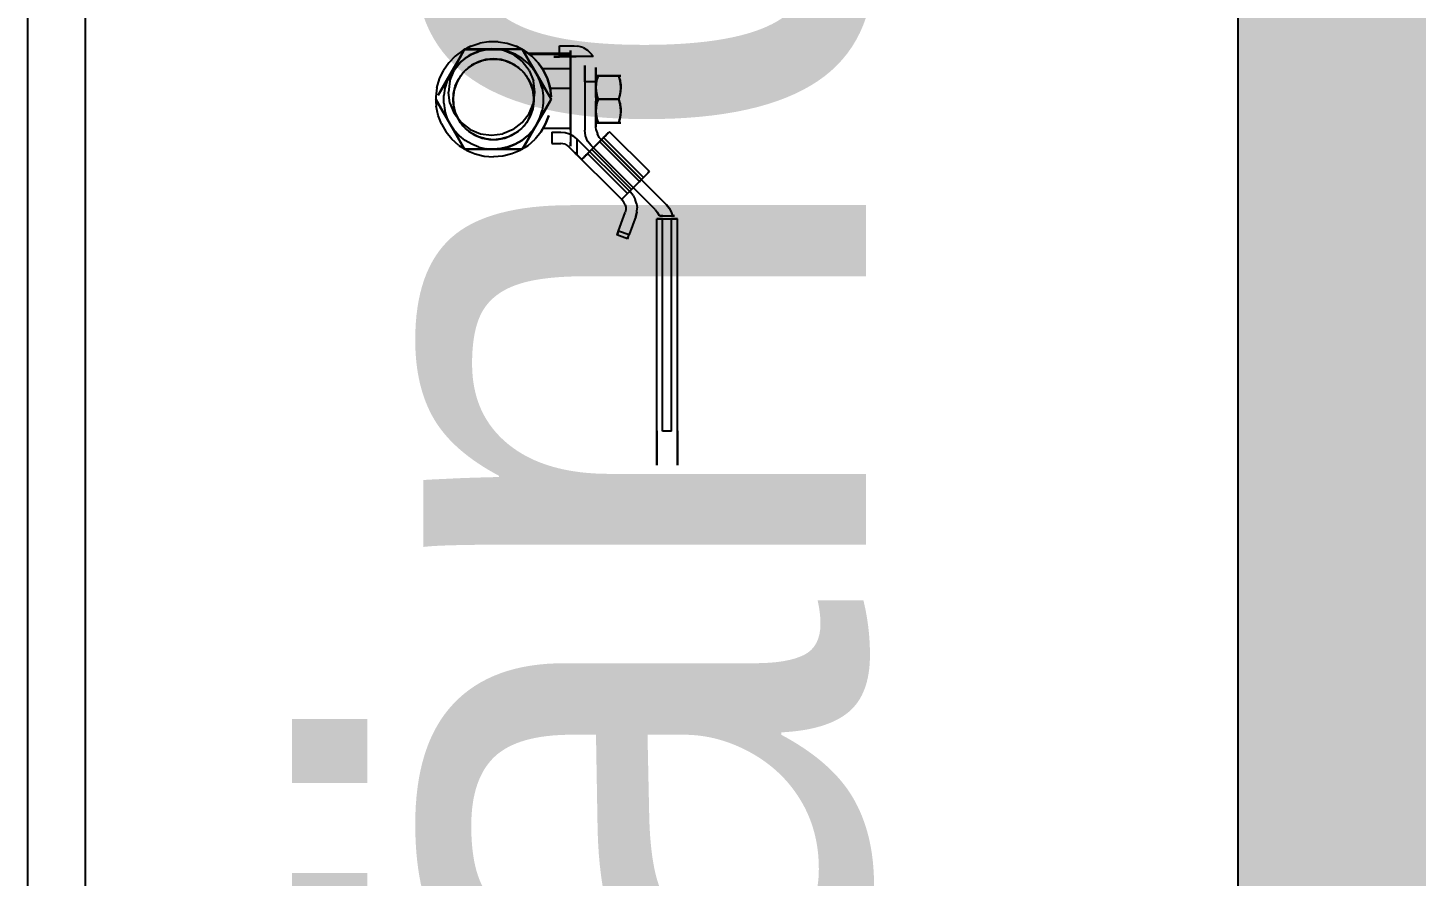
# Model space of a CAD drawing. Header units: inches. Extents: x 0 to 54693, y 0 to 31146.
# Drawn here: x 51043.2 to 51284.2, y 7710.9 to 7858.2 of the extents above; entities that cross this region are included whole.
import ezdxf

# ---------------------------------------------------------------- set-up
doc = ezdxf.new("R2010")
doc.units = ezdxf.units.IN
doc.header["$MEASUREMENT"] = 0
doc.layers.add('Added', color=3, linetype='Continuous')
doc.styles.get("Standard").update_dxf_attribs({"font": 'arial.ttf'})

msp = doc.modelspace()

# ---------------------------------------------------------------- linework, layer by layer
at = {"layer": 'Added', "linetype": 'Continuous', "lineweight": -2, "ltscale": 0.18}
for p, q in [((51253.23, 18348.31), (51253.23, 5148.32)), ((51043.23, 7528.35), (51043.23, 7958.35)), ((51053.23, 7528.35), (51053.23, 7958.35)), ((51118.71, 7854.25), (51117.42, 7853.28)), ((51117.81, 7852.29), (51119.05, 7854.46)), ((51117.81, 7852.29), (51118.64, 7853.73)), ((51118.64, 7853.73), (51117.81, 7852.29)), ((51117.88, 7852.41), (51118.64, 7853.73)), ((51118.64, 7853.73), (51117.88, 7852.41)), ((51118.64, 7853.73), (51118.43, 7853.37)), ((51119.99, 7853.54), (51118.44, 7852.35)), ((51119.05, 7854.46), (51118.64, 7853.73)), ((51119.05, 7854.46), (51118.71, 7854.25)), ((51119.05, 7854.46), (51119.41, 7854.65)), ((51119.06, 7854.46), (51119.05, 7854.46)), ((51119.05, 7854.46), (51129.06, 7854.46)), ((51126.56, 7854.46), (51119.05, 7854.46)), ((51119.05, 7854.46), (51119.06, 7854.45)), ((51119.9, 7854.45), (51119.06, 7854.46)), ((51119.06, 7854.45), (51119.9, 7854.45)), ((51119.17, 7852.94), (51120.31, 7853.6)), ((51119.41, 7854.65), (51120.14, 7855)), ((51120.14, 7855), (51119.41, 7854.65)), ((51121.41, 7854.45), (51119.9, 7854.45)), ((51119.9, 7854.45), (51121.41, 7854.45)), ((51119.99, 7853.54), (51121.8, 7854.29)), ((51120.14, 7855), (51121.66, 7855.51)), ((51120.31, 7853.6), (51121.53, 7854.08)), ((51122.79, 7854.45), (51121.41, 7854.45)), ((51121.41, 7854.45), (51122.79, 7854.45)), ((51122.81, 7854.36), (51121.53, 7854.08)), ((51123.25, 7855.77), (51121.66, 7855.51)), ((51121.8, 7854.29), (51123.74, 7854.55)), ((51124.06, 7854.45), (51122.79, 7854.45)), ((51122.79, 7854.45), (51124.06, 7854.45)), ((51124.06, 7854.45), (51122.81, 7854.36)), ((51124.87, 7855.77), (51123.25, 7855.77)), ((51125.68, 7854.29), (51123.74, 7854.55)), ((51125.33, 7854.45), (51124.06, 7854.45)), ((51125.31, 7854.36), (51124.06, 7854.45)), ((51124.06, 7854.45), (51125.33, 7854.45)), ((51124.87, 7855.77), (51126.46, 7855.51)), ((51126.59, 7854.08), (51125.31, 7854.36)), ((51125.33, 7854.45), (51126.71, 7854.46)), ((51126.71, 7854.45), (51125.33, 7854.45)), ((51127.49, 7853.54), (51125.68, 7854.29)), ((51126.46, 7855.51), (51127.98, 7855)), ((51128.22, 7854.46), (51126.56, 7854.46)), ((51127.81, 7853.6), (51126.59, 7854.08)), ((51126.71, 7854.46), (51128.22, 7854.46)), ((51128.22, 7854.45), (51126.71, 7854.45)), ((51127.49, 7853.54), (51129.05, 7852.35)), ((51127.81, 7853.6), (51128.95, 7852.94)), ((51127.98, 7855), (51128.71, 7854.65)), ((51129.41, 7854.25), (51127.98, 7855)), ((51127.98, 7855), (51129.35, 7854.28)), ((51129.35, 7854.28), (51127.98, 7855)), ((51129.06, 7854.45), (51128.22, 7854.45)), ((51128.71, 7854.65), (51129.41, 7854.25)), ((51129.06, 7854.46), (51129.06, 7854.45)), ((51132.82, 7847.96), (51129.06, 7854.46)), ((51129.06, 7854.46), (51129.06, 7854.45)), ((51129.06, 7854.46), (51130.31, 7852.29)), ((51129.48, 7853.73), (51129.06, 7854.46)), ((51129.06, 7854.45), (51129.48, 7853.73)), ((51129.41, 7854.25), (51130.07, 7853.79)), ((51130.7, 7853.28), (51129.41, 7854.25)), ((51130.7, 7853.28), (51129.41, 7854.25)), ((51130.24, 7852.41), (51129.48, 7853.73)), ((51129.48, 7853.73), (51130.32, 7852.29)), ((51129.48, 7853.73), (51130.24, 7852.41)), ((51130.31, 7852.29), (51129.48, 7853.73)), ((51130.7, 7853.28), (51130.07, 7853.79)), ((51130.07, 7853.79), (51137.42, 7853.79)), ((51130.07, 7853.79), (51130.7, 7853.28)), ((51137.42, 7853.55), (51130.38, 7853.55)), ((51130.38, 7853.55), (51130.7, 7853.28)), ((51135.49, 7855.09), (51138.09, 7855.09)), ((51135.49, 7853.21), (51135.49, 7855.09)), ((51137.42, 7854.27), (51137.42, 7854.28)), ((51137.42, 7854.28), (51137.42, 7854.25)), ((51137.42, 7854.2), (51137.42, 7854.27)), ((51137.42, 7854.25), (51137.42, 7854.18)), ((51137.42, 7854.1), (51137.42, 7854.2)), ((51137.42, 7854.18), (51137.42, 7854.06)), ((51137.42, 7853.96), (51137.42, 7854.1)), ((51137.42, 7854.06), (51137.42, 7853.91)), ((51137.42, 7853.79), (51137.42, 7853.96)), ((51137.42, 7853.91), (51137.42, 7853.74)), ((51137.42, 7847.66), (51137.42, 7853.79)), ((51137.42, 7853.74), (51137.42, 7853.55)), ((51137.42, 7853.55), (51137.42, 7851.15)), ((51138.09, 7855.09), (51138.72, 7855.03)), ((51139.61, 7854.77), (51138.72, 7855.03)), ((51139.61, 7854.77), (51140.4, 7854.29)), ((51140.4, 7854.29), (51141.05, 7853.64)), ((51141.05, 7853.64), (51141.34, 7853.21)), ((51114.68, 7846.87), (51117.81, 7852.29)), ((51118.43, 7853.37), (51115.3, 7847.95)), ((51116.31, 7852.12), (51115.39, 7850.79)), ((51117.42, 7853.28), (51116.31, 7852.12)), ((51116.55, 7850.12), (51117.19, 7851.22)), ((51117.19, 7851.22), (51116.55, 7850.12)), ((51116.55, 7850.12), (51117.26, 7851.16)), ((51117.26, 7851.16), (51116.55, 7850.12)), ((51117.19, 7851.22), (51117.88, 7852.41)), ((51117.88, 7852.41), (51117.19, 7851.22)), ((51118.44, 7852.35), (51117.25, 7850.8)), ((51118.15, 7852.12), (51117.26, 7851.16)), ((51119.17, 7852.94), (51118.15, 7852.12)), ((51118.76, 7850.38), (51119.72, 7851.3)), ((51120.27, 7851.69), (51119.22, 7850.86)), ((51119.72, 7851.3), (51120.85, 7852.02)), ((51121.45, 7852.3), (51120.27, 7851.69)), ((51120.85, 7852.02), (51122.08, 7852.52)), ((51122.73, 7852.68), (51121.45, 7852.3)), ((51122.08, 7852.52), (51123.39, 7852.77)), ((51124.06, 7852.8), (51122.73, 7852.68)), ((51123.39, 7852.77), (51124.73, 7852.77)), ((51125.39, 7852.68), (51124.06, 7852.8)), ((51124.73, 7852.77), (51126.04, 7852.52)), ((51126.67, 7852.3), (51125.39, 7852.68)), ((51126.04, 7852.52), (51127.27, 7852.02)), ((51127.85, 7851.69), (51126.67, 7852.3)), ((51127.27, 7852.02), (51128.4, 7851.3)), ((51128.9, 7850.86), (51127.85, 7851.69)), ((51128.4, 7851.3), (51129.36, 7850.38)), ((51129.97, 7852.12), (51128.95, 7852.94)), ((51130.24, 7850.8), (51129.05, 7852.35)), ((51129.97, 7852.12), (51130.86, 7851.16)), ((51130.86, 7851.16), (51129.97, 7852.12)), ((51130.93, 7851.22), (51130.24, 7852.41)), ((51130.24, 7852.41), (51130.93, 7851.22)), ((51130.32, 7852.29), (51134.07, 7845.79)), ((51131.28, 7852.72), (51130.7, 7853.28)), ((51130.7, 7853.28), (51131.28, 7852.72)), ((51131.81, 7852.12), (51130.7, 7853.28)), ((51130.86, 7851.16), (51131.56, 7850.12)), ((51131.56, 7850.12), (51130.86, 7851.16)), ((51131.56, 7850.12), (51130.93, 7851.22)), ((51130.93, 7851.22), (51131.56, 7850.12)), ((51131.81, 7852.12), (51131.28, 7852.72)), ((51131.28, 7852.72), (51131.81, 7852.12)), ((51132.3, 7851.47), (51131.81, 7852.12)), ((51131.81, 7852.12), (51132.51, 7851.15)), ((51131.81, 7852.12), (51132.3, 7851.47)), ((51131.81, 7852.12), (51132.33, 7851.42)), ((51132.33, 7851.42), (51131.81, 7852.12)), ((51132.73, 7850.79), (51131.81, 7852.12)), ((51131.81, 7852.12), (51132.73, 7850.79)), ((51132.35, 7851.4), (51132.3, 7851.47)), ((51132.3, 7851.47), (51132.73, 7850.79)), ((51132.73, 7850.79), (51132.35, 7851.4)), ((51132.51, 7851.15), (51137.42, 7851.15)), ((51134.52, 7853.13), (51134.51, 7853.13)), ((51134.51, 7853.13), (51134.53, 7853.13)), ((51134.59, 7853.13), (51134.52, 7853.13)), ((51134.53, 7853.13), (51134.54, 7853.13)), ((51134.54, 7853.13), (51134.61, 7853.13)), ((51134.7, 7853.13), (51134.59, 7853.13)), ((51134.61, 7853.13), (51134.75, 7853.13)), ((51134.85, 7853.13), (51134.7, 7853.13)), ((51134.75, 7853.13), (51134.91, 7853.13)), ((51134.89, 7853.13), (51134.85, 7853.13)), ((51135.05, 7853.13), (51134.89, 7853.13)), ((51134.91, 7853.13), (51135.11, 7853.13)), ((51135.1, 7853.13), (51135.05, 7853.13)), ((51135.25, 7853.13), (51135.1, 7853.13)), ((51135.11, 7853.13), (51135.35, 7853.13)), ((51135.49, 7853.13), (51135.25, 7853.13)), ((51135.35, 7853.13), (51135.49, 7853.13)), ((51141.34, 7853.21), (51135.49, 7853.21)), ((51138.42, 7853.13), (51135.49, 7853.13)), ((51137.42, 7851.4), (51137.42, 7851.42)), ((51137.42, 7851.42), (51137.42, 7851.22)), ((51137.42, 7851.15), (51137.42, 7851.4)), ((51137.42, 7851.22), (51137.42, 7850.79)), ((51139.89, 7851.49), (51139.89, 7851.66)), ((51139.89, 7851.66), (51139.89, 7851.3)), ((51139.89, 7851.23), (51139.89, 7851.49)), ((51139.89, 7851.3), (51139.89, 7851.08)), ((51139.89, 7851.06), (51139.89, 7851.23)), ((51139.89, 7851.08), (51139.89, 7850.93)), ((51141.84, 7851.3), (51141.84, 7851.33)), ((51141.84, 7851.33), (51141.84, 7851.23)), ((51141.84, 7851.08), (51141.84, 7851.3)), ((51141.84, 7851.23), (51141.84, 7851.06)), ((51141.84, 7850.93), (51141.84, 7851.08)), ((51114.25, 7847.79), (51114.7, 7849.34)), ((51114.7, 7849.34), (51115.39, 7850.79)), ((51115.23, 7847.83), (51115.92, 7849.02)), ((51115.92, 7849.02), (51115.23, 7847.83)), ((51116.01, 7848.99), (51115.62, 7847.74)), ((51115.92, 7849.02), (51116.55, 7850.12)), ((51116.55, 7850.12), (51115.92, 7849.02)), ((51116.01, 7848.99), (51116.55, 7850.12)), ((51116.55, 7850.12), (51116.01, 7848.99)), ((51116.5, 7848.99), (51116.24, 7847.05)), ((51116.5, 7848.99), (51117.25, 7850.8)), ((51117.68, 7848.7), (51117.24, 7847.44)), ((51117.43, 7848.08), (51117.99, 7849.29)), ((51118.35, 7849.86), (51117.68, 7848.7)), ((51117.99, 7849.29), (51118.76, 7850.38)), ((51119.22, 7850.86), (51118.35, 7849.86)), ((51129.77, 7849.86), (51128.9, 7850.86)), ((51129.36, 7850.38), (51130.13, 7849.29)), ((51130.44, 7848.7), (51129.77, 7849.86)), ((51130.13, 7849.29), (51130.69, 7848.08)), ((51130.24, 7850.8), (51130.99, 7848.99)), ((51130.88, 7847.44), (51130.44, 7848.7)), ((51131.24, 7847.05), (51130.99, 7848.99)), ((51132.2, 7849.02), (51131.56, 7850.12)), ((51131.56, 7850.12), (51132.11, 7848.99)), ((51132.11, 7848.99), (51131.56, 7850.12)), ((51131.56, 7850.12), (51132.2, 7849.02)), ((51132.5, 7847.74), (51132.11, 7848.99)), ((51132.89, 7847.83), (51132.2, 7849.02)), ((51132.2, 7849.02), (51132.89, 7847.83)), ((51133.1, 7850.08), (51132.73, 7850.79)), ((51132.73, 7850.79), (51133.1, 7850.08)), ((51133.42, 7849.34), (51132.73, 7850.79)), ((51133.42, 7849.34), (51132.73, 7850.79)), ((51133.42, 7849.34), (51133.1, 7850.08)), ((51133.1, 7850.08), (51133.42, 7849.34)), ((51133.67, 7848.57), (51133.42, 7849.34)), ((51133.42, 7849.34), (51133.67, 7848.57)), ((51133.42, 7849.34), (51133.87, 7847.79)), ((51133.87, 7847.79), (51133.42, 7849.34)), ((51133.42, 7849.34), (51133.42, 7849.34)), ((51137.42, 7850.79), (51137.42, 7850.17)), ((51137.42, 7850.17), (51137.42, 7849.36)), ((51137.42, 7849.36), (51137.42, 7848.41)), ((51139.89, 7850.95), (51139.89, 7851.06)), ((51139.89, 7850.79), (51139.89, 7850.95)), ((51139.89, 7850.93), (51139.89, 7850.71)), ((51139.89, 7850.53), (51139.89, 7850.79)), ((51139.89, 7850.71), (51139.89, 7850.36)), ((51139.89, 7850.18), (51139.89, 7850.53)), ((51139.89, 7850.36), (51139.89, 7849.91)), ((51139.89, 7849.76), (51139.89, 7850.18)), ((51139.89, 7849.91), (51139.89, 7849.38)), ((51139.89, 7849.3), (51139.89, 7849.76)), ((51139.89, 7849.38), (51139.89, 7848.81)), ((51139.89, 7848.81), (51139.89, 7849.3)), ((51141.84, 7848.81), (51139.89, 7848.81)), ((51139.89, 7848.81), (51139.89, 7840.41)), ((51141.84, 7851.06), (51141.84, 7850.95)), ((51141.84, 7850.95), (51141.84, 7850.79)), ((51141.84, 7850.71), (51141.84, 7850.93)), ((51141.84, 7850.79), (51141.84, 7850.53)), ((51141.84, 7850.36), (51141.84, 7850.71)), ((51141.84, 7850.53), (51141.84, 7850.18)), ((51141.84, 7849.91), (51141.84, 7850.36)), ((51141.84, 7850.18), (51141.84, 7849.76)), ((51141.84, 7849.38), (51141.84, 7849.91)), ((51141.84, 7849.86), (51141.84, 7849.87)), ((51141.84, 7849.87), (51141.84, 7849.82)), ((51141.88, 7849.87), (51141.84, 7849.87)), ((51141.84, 7849.87), (51141.87, 7849.87)), ((51141.84, 7849.81), (51141.84, 7849.86)), ((51141.84, 7849.82), (51141.84, 7849.8)), ((51141.84, 7849.8), (51141.84, 7849.81)), ((51141.84, 7849.68), (51141.84, 7849.8)), ((51141.84, 7849.8), (51141.84, 7849.69)), ((51141.84, 7849.76), (51141.84, 7849.3)), ((51141.84, 7849.69), (51141.84, 7849.52)), ((51141.84, 7849.45), (51141.84, 7849.68)), ((51141.84, 7849.52), (51141.84, 7849.47)), ((51141.84, 7849.47), (51141.84, 7849.17)), ((51141.84, 7849.15), (51141.84, 7849.45)), ((51141.84, 7848.81), (51141.84, 7849.38)), ((51141.84, 7849.3), (51141.84, 7848.81)), ((51141.84, 7849.17), (51141.84, 7848.8)), ((51141.84, 7849.05), (51141.84, 7849.15)), ((51141.84, 7848.77), (51141.84, 7849.05)), ((51141.84, 7848.81), (51141.84, 7841)), ((51141.84, 7848.8), (51141.84, 7848.37)), ((51141.84, 7848.4), (51141.84, 7848.77)), ((51141.87, 7849.87), (51141.88, 7849.87)), ((51141.89, 7849.87), (51141.88, 7849.87)), ((51141.88, 7849.87), (51141.98, 7849.87)), ((51141.88, 7848.45), (51141.98, 7849.05)), ((51142.02, 7849.87), (51141.89, 7849.87)), ((51142.02, 7849.23), (51141.89, 7848.51)), ((51141.98, 7849.87), (51142.07, 7849.87)), ((51141.98, 7849.05), (51142.07, 7849.36)), ((51142.06, 7849.87), (51142.02, 7849.87)), ((51142.06, 7849.35), (51142.02, 7849.23)), ((51142.21, 7849.87), (51142.06, 7849.35)), ((51142.21, 7849.87), (51142.06, 7849.87)), ((51142.07, 7849.87), (51142.21, 7849.87)), ((51142.07, 7849.36), (51142.21, 7849.87)), ((51145.8, 7849.87), (51142.21, 7849.87)), ((51142.21, 7849.87), (51145.8, 7849.87)), ((51145.8, 7849.87), (51142.21, 7849.87)), ((51142.21, 7849.87), (51145.8, 7849.87)), ((51145.95, 7849.35), (51145.8, 7849.87)), ((51145.8, 7849.87), (51145.94, 7849.87)), ((51145.95, 7849.87), (51145.8, 7849.87)), ((51145.8, 7849.87), (51145.94, 7849.36)), ((51145.94, 7849.87), (51146.03, 7849.87)), ((51145.94, 7849.36), (51146.03, 7849.05)), ((51145.99, 7849.87), (51145.95, 7849.87)), ((51145.99, 7849.23), (51145.95, 7849.35)), ((51146.12, 7849.87), (51145.99, 7849.87)), ((51146.12, 7848.52), (51145.99, 7849.23)), ((51146.03, 7849.87), (51146.12, 7849.87)), ((51146.03, 7849.05), (51146.12, 7848.45)), ((51146.12, 7849.87), (51146.15, 7849.87)), ((51146.17, 7849.87), (51146.12, 7849.87)), ((51146.15, 7849.87), (51146.17, 7849.87)), ((51114.25, 7847.79), (51114.06, 7846.19)), ((51115.3, 7847.95), (51114.47, 7846.52)), ((51114.47, 7846.52), (51115.23, 7847.83)), ((51115.23, 7847.83), (51114.47, 7846.52)), ((51114.47, 7846.52), (51114.68, 7846.87)), ((51115.62, 7847.74), (51115.42, 7846.44)), ((51115.42, 7845.13), (51115.42, 7846.44)), ((51116.5, 7845.11), (51116.24, 7847.05)), ((51117.24, 7847.44), (51117.05, 7846.12)), ((51117.05, 7845.45), (51117.12, 7846.79)), ((51117.12, 7846.79), (51117.43, 7848.08)), ((51130.69, 7848.08), (51131, 7846.79)), ((51131.07, 7846.12), (51130.88, 7847.44)), ((51130.99, 7845.11), (51131.24, 7847.05)), ((51131, 7846.79), (51131.07, 7845.45)), ((51132.5, 7847.74), (51132.7, 7846.44)), ((51132.7, 7846.44), (51132.7, 7845.13)), ((51133.65, 7846.52), (51132.82, 7847.96)), ((51133.65, 7846.52), (51132.89, 7847.83)), ((51132.89, 7847.83), (51133.65, 7846.52)), ((51134.07, 7845.79), (51133.65, 7846.52)), ((51133.86, 7847.79), (51133.67, 7848.57)), ((51133.67, 7848.57), (51133.87, 7847.79)), ((51133.89, 7847.66), (51133.86, 7847.79)), ((51134.06, 7846.24), (51133.87, 7847.79)), ((51133.87, 7847.79), (51134.06, 7846.19)), ((51137.42, 7847.66), (51133.89, 7847.66)), ((51137.42, 7848.41), (51137.42, 7847.36)), ((51137.42, 7847.65), (51137.42, 7847.66)), ((51137.42, 7847.59), (51137.42, 7847.65)), ((51137.42, 7847.5), (51137.42, 7847.59)), ((51137.42, 7847.39), (51137.42, 7847.5)), ((51137.42, 7847.25), (51137.42, 7847.39)), ((51137.42, 7847.36), (51137.42, 7846.24)), ((51137.42, 7847.09), (51137.42, 7847.25)), ((51137.42, 7846.93), (51137.42, 7847.09)), ((51137.42, 7844.65), (51137.42, 7846.93)), ((51141.88, 7848.45), (51141.84, 7847.83)), ((51141.84, 7848.32), (51141.84, 7848.4)), ((51141.84, 7848.37), (51141.84, 7847.91)), ((51141.84, 7847.91), (51141.87, 7848.36)), ((51141.84, 7847.83), (51141.84, 7848.32)), ((51141.84, 7847.91), (51141.84, 7847.83)), ((51141.84, 7847.83), (51141.84, 7847.91)), ((51141.84, 7847.75), (51141.84, 7847.83)), ((51141.84, 7847.83), (51141.84, 7847.29)), ((51141.84, 7847.83), (51141.84, 7847.75)), ((51141.88, 7847.21), (51141.84, 7847.83)), ((51141.84, 7847.23), (51141.84, 7847.75)), ((51141.84, 7847.75), (51141.87, 7847.29)), ((51141.84, 7847.29), (51141.84, 7846.71)), ((51141.84, 7846.67), (51141.84, 7847.23)), ((51141.84, 7846.71), (51141.84, 7846.26)), ((51141.84, 7846.08), (51141.84, 7846.67)), ((51141.84, 7846.26), (51141.84, 7846.1)), ((51141.87, 7848.36), (51141.88, 7848.45)), ((51141.87, 7847.29), (51141.88, 7847.21)), ((51141.89, 7848.51), (51141.88, 7848.45)), ((51141.88, 7847.21), (51141.98, 7846.61)), ((51141.89, 7847.14), (51141.88, 7847.21)), ((51142.02, 7846.42), (51141.89, 7847.14)), ((51141.98, 7846.61), (51142.07, 7846.29)), ((51142.06, 7846.3), (51142.02, 7846.42)), ((51142.21, 7845.79), (51142.06, 7846.3)), ((51142.07, 7846.29), (51142.21, 7845.79)), ((51145.95, 7846.3), (51145.8, 7845.79)), ((51145.8, 7845.79), (51145.94, 7846.29)), ((51145.94, 7846.29), (51146.03, 7846.6)), ((51145.99, 7846.42), (51145.95, 7846.3)), ((51146.12, 7847.14), (51145.99, 7846.42)), ((51146.03, 7846.6), (51146.12, 7847.2)), ((51146.17, 7847.83), (51146.12, 7848.52)), ((51146.12, 7848.45), (51146.15, 7848.3)), ((51146.17, 7847.83), (51146.12, 7847.14)), ((51146.12, 7847.2), (51146.15, 7847.35)), ((51146.15, 7848.3), (51146.17, 7847.83)), ((51146.15, 7847.35), (51146.17, 7847.83)), ((51114.06, 7846.19), (51114.05, 7845.79)), ((51114.47, 7845.06), (51114.05, 7845.79)), ((51114.05, 7845.79), (51114.05, 7845.79)), ((51114.05, 7845.79), (51119.05, 7837.12)), ((51117.8, 7839.29), (51114.05, 7845.79)), ((51114.05, 7845.79), (51114.05, 7845.79)), ((51114.05, 7845.79), (51114.47, 7845.06)), ((51114.05, 7845.79), (51114.06, 7845.38)), ((51114.06, 7845.38), (51114.12, 7844.58)), ((51114.44, 7843), (51114.12, 7844.58)), ((51115.23, 7843.75), (51114.47, 7845.06)), ((51114.47, 7845.06), (51115.23, 7843.75)), ((51115.42, 7845.13), (51115.62, 7843.84)), ((51116.5, 7845.11), (51117.25, 7843.3)), ((51117.05, 7846.12), (51117.12, 7844.79)), ((51117.24, 7844.13), (51117.05, 7845.45)), ((51117.12, 7844.79), (51117.43, 7843.49)), ((51117.68, 7842.87), (51117.24, 7844.13)), ((51130.24, 7843.3), (51130.99, 7845.11)), ((51130.32, 7839.29), (51134.07, 7845.79)), ((51130.88, 7844.13), (51130.44, 7842.87)), ((51130.69, 7843.49), (51131, 7844.79)), ((51131.07, 7845.45), (51130.88, 7844.13)), ((51131, 7844.79), (51131.07, 7846.12)), ((51132.7, 7845.13), (51132.5, 7843.84)), ((51134.07, 7845.79), (51132.82, 7843.62)), ((51132.82, 7843.62), (51133.65, 7845.06)), ((51133.65, 7845.06), (51132.82, 7843.62)), ((51133.65, 7845.06), (51132.89, 7843.75)), ((51132.89, 7843.75), (51133.65, 7845.06)), ((51134.07, 7845.79), (51133.65, 7845.06)), ((51133.65, 7845.06), (51134.07, 7845.79)), ((51134.06, 7846.19), (51134.06, 7846.24)), ((51134.07, 7845.79), (51134.07, 7845.79)), ((51134.07, 7845.79), (51134.07, 7845.79)), ((51137.42, 7846.24), (51137.42, 7845.1)), ((51137.42, 7845.1), (51137.42, 7843.99)), ((51137.42, 7844.48), (51137.42, 7844.65)), ((51137.42, 7844.33), (51137.42, 7844.48)), ((51137.42, 7844.19), (51137.42, 7844.33)), ((51137.42, 7844.07), (51137.42, 7844.19)), ((51137.42, 7843.98), (51137.42, 7844.07)), ((51137.42, 7843.99), (51137.42, 7843.97)), ((51137.42, 7843.93), (51137.42, 7843.98)), ((51137.42, 7843.97), (51137.42, 7843.9)), ((51137.42, 7843.91), (51137.42, 7843.93)), ((51137.42, 7842.83), (51137.42, 7843.91)), ((51137.42, 7843.9), (51137.42, 7843.78)), ((51141.84, 7845.5), (51141.84, 7844.91)), ((51141.84, 7845.31), (51141.84, 7845.48)), ((51141.84, 7844.87), (51141.84, 7845.31)), ((51141.84, 7844.91), (51141.84, 7844.39)), ((51141.84, 7844.29), (51141.84, 7844.87)), ((51141.84, 7844.39), (51141.84, 7844.34)), ((51141.88, 7844.37), (51141.84, 7843.75)), ((51141.84, 7844.34), (51141.84, 7843.83)), ((51141.84, 7843.75), (51141.84, 7844.29)), ((51141.84, 7843.83), (51141.87, 7844.29)), ((51141.87, 7844.29), (51141.88, 7844.37)), ((51141.88, 7844.37), (51141.98, 7844.97)), ((51141.89, 7844.44), (51141.88, 7844.37)), ((51142.02, 7845.15), (51141.89, 7844.44)), ((51141.98, 7844.97), (51142.07, 7845.28)), ((51142.06, 7845.28), (51142.02, 7845.15)), ((51142.21, 7845.79), (51142.06, 7845.28)), ((51142.07, 7845.28), (51142.21, 7845.79)), ((51142.21, 7845.79), (51145.8, 7845.79)), ((51145.8, 7845.79), (51142.21, 7845.79)), ((51142.21, 7845.79), (51145.8, 7845.79)), ((51145.8, 7845.79), (51142.21, 7845.79)), ((51145.95, 7845.28), (51145.8, 7845.79)), ((51145.8, 7845.79), (51145.94, 7845.28)), ((51145.94, 7845.28), (51146.03, 7844.97)), ((51145.99, 7845.15), (51145.95, 7845.28)), ((51146.12, 7844.44), (51145.99, 7845.15)), ((51146.03, 7844.97), (51146.12, 7844.37)), ((51146.17, 7843.75), (51146.12, 7844.44)), ((51146.12, 7844.37), (51146.15, 7844.22)), ((51146.15, 7844.22), (51146.17, 7843.75)), ((51115.02, 7841.5), (51114.44, 7843)), ((51115.02, 7841.5), (51115.82, 7840.1)), ((51115.92, 7842.55), (51115.23, 7843.75)), ((51115.23, 7843.75), (51115.92, 7842.55)), ((51116.01, 7842.59), (51115.62, 7843.84)), ((51116.55, 7841.45), (51115.92, 7842.55)), ((51115.92, 7842.55), (51116.55, 7841.46)), ((51116.55, 7841.46), (51116.01, 7842.59)), ((51117.26, 7840.42), (51116.55, 7841.46)), ((51116.55, 7841.46), (51117.19, 7840.36)), ((51117.19, 7840.36), (51116.55, 7841.45)), ((51118.44, 7841.75), (51117.25, 7843.3)), ((51117.43, 7843.49), (51117.99, 7842.28)), ((51118.35, 7841.72), (51117.68, 7842.87)), ((51117.99, 7842.28), (51118.76, 7841.19)), ((51119.22, 7840.71), (51118.35, 7841.72)), ((51118.44, 7841.75), (51119.99, 7840.55)), ((51127.49, 7840.55), (51129.05, 7841.75)), ((51129.77, 7841.72), (51128.9, 7840.71)), ((51129.05, 7841.75), (51130.24, 7843.3)), ((51132.82, 7843.62), (51129.06, 7837.12)), ((51129.36, 7841.19), (51130.13, 7842.28)), ((51130.44, 7842.87), (51129.77, 7841.72)), ((51130.13, 7842.28), (51130.69, 7843.49)), ((51131.56, 7841.46), (51130.86, 7840.42)), ((51130.86, 7840.42), (51131.56, 7841.46)), ((51131.56, 7841.45), (51130.93, 7840.36)), ((51130.94, 7840.37), (51131.56, 7841.46)), ((51132.11, 7842.59), (51131.56, 7841.46)), ((51131.56, 7841.46), (51132.11, 7842.59)), ((51132.2, 7842.55), (51131.56, 7841.45)), ((51131.56, 7841.46), (51132.2, 7842.55)), ((51132.11, 7842.59), (51132.5, 7843.84)), ((51132.89, 7843.75), (51132.2, 7842.55)), ((51132.2, 7842.55), (51132.89, 7843.75)), ((51133.1, 7841.5), (51132.3, 7840.1)), ((51132.3, 7840.1), (51133.1, 7841.5)), ((51133.67, 7843), (51133.1, 7841.5)), ((51133.1, 7841.5), (51133.67, 7843)), ((51133.67, 7843), (51133.67, 7843)), ((51137.42, 7843.78), (51137.42, 7843.63)), ((51137.42, 7843.63), (51137.42, 7843.45)), ((51137.42, 7843.45), (51137.42, 7843.26)), ((51137.42, 7843.26), (51137.42, 7841.47)), ((51137.42, 7841.89), (51137.42, 7842.83)), ((51137.42, 7841.11), (51137.42, 7841.89)), ((51137.42, 7841.47), (51137.42, 7841.3)), ((51141.84, 7843.83), (51141.84, 7843.75)), ((51141.84, 7843.75), (51141.84, 7843.83)), ((51141.84, 7843.75), (51141.84, 7843.25)), ((51141.84, 7843.67), (51141.84, 7843.75)), ((51141.84, 7843.75), (51141.84, 7843.67)), ((51141.88, 7843.13), (51141.84, 7843.75)), ((51141.84, 7843.21), (51141.84, 7843.67)), ((51141.84, 7843.67), (51141.87, 7843.21)), ((51141.84, 7843.25), (51141.84, 7843.17)), ((51141.84, 7842.78), (51141.84, 7843.21)), ((51141.84, 7843.17), (51141.84, 7842.81)), ((51141.84, 7842.81), (51141.84, 7842.52)), ((51141.84, 7842.41), (51141.84, 7842.78)), ((51141.84, 7842.52), (51141.84, 7842.42)), ((51141.84, 7842.42), (51141.84, 7842.12)), ((51141.84, 7842.11), (51141.84, 7842.41)), ((51141.84, 7842.12), (51141.84, 7841.9)), ((51141.84, 7842.05), (51141.84, 7842.11)), ((51141.84, 7841.89), (51141.84, 7842.05)), ((51141.84, 7841.9), (51141.84, 7841.77)), ((51141.84, 7841.78), (51141.84, 7841.89)), ((51141.84, 7841.75), (51141.84, 7841.78)), ((51141.84, 7841.77), (51141.84, 7841.76)), ((51141.84, 7841.76), (51141.84, 7841)), ((51141.84, 7841.71), (51141.84, 7841.75)), ((51141.84, 7841), (51141.84, 7841.71)), ((51141.88, 7841.71), (51141.84, 7841.71)), ((51141.84, 7841.71), (51141.87, 7841.71)), ((51141.87, 7843.21), (51141.88, 7843.13)), ((51141.87, 7841.71), (51141.88, 7841.71)), ((51141.88, 7843.13), (51141.98, 7842.53)), ((51141.89, 7843.06), (51141.88, 7843.13)), ((51141.88, 7841.71), (51141.98, 7841.71)), ((51141.89, 7841.71), (51141.88, 7841.71)), ((51142.02, 7842.35), (51141.89, 7843.06)), ((51142.02, 7841.71), (51141.89, 7841.71)), ((51141.98, 7842.53), (51142.07, 7842.22)), ((51141.98, 7841.71), (51142.07, 7841.71)), ((51142.06, 7842.22), (51142.02, 7842.35)), ((51142.06, 7841.71), (51142.02, 7841.71)), ((51142.21, 7841.71), (51142.06, 7842.22)), ((51142.21, 7841.71), (51142.06, 7841.71)), ((51142.07, 7842.22), (51142.21, 7841.71)), ((51142.07, 7841.71), (51142.21, 7841.71)), ((51142.21, 7841.71), (51145.8, 7841.71)), ((51142.21, 7841.71), (51145.8, 7841.71)), ((51145.8, 7841.71), (51142.21, 7841.71)), ((51145.8, 7841.71), (51142.21, 7841.71)), ((51145.8, 7841.71), (51145.95, 7842.23)), ((51145.95, 7842.22), (51145.8, 7841.71)), ((51145.8, 7841.71), (51145.94, 7841.71)), ((51145.95, 7841.71), (51145.8, 7841.71)), ((51145.94, 7841.71), (51146.03, 7841.71)), ((51145.95, 7842.23), (51146.03, 7842.52)), ((51145.99, 7842.34), (51145.95, 7842.22)), ((51145.99, 7841.71), (51145.95, 7841.71)), ((51146.12, 7843.06), (51145.99, 7842.34)), ((51146.12, 7841.71), (51145.99, 7841.71)), ((51146.03, 7842.52), (51146.12, 7843.13)), ((51146.03, 7841.71), (51146.12, 7841.71)), ((51146.17, 7843.75), (51146.12, 7843.06)), ((51146.12, 7843.13), (51146.15, 7843.28)), ((51146.12, 7841.71), (51146.15, 7841.71)), ((51146.17, 7841.71), (51146.12, 7841.71)), ((51146.15, 7843.28), (51146.17, 7843.75)), ((51146.15, 7841.71), (51146.17, 7841.71)), ((51116.84, 7838.85), (51115.82, 7840.1)), ((51117.88, 7839.16), (51117.19, 7840.36)), ((51117.19, 7840.36), (51117.88, 7839.16)), ((51118.15, 7839.45), (51117.26, 7840.42)), ((51118.64, 7837.85), (51117.8, 7839.29)), ((51119.05, 7837.12), (51117.81, 7839.29)), ((51117.81, 7839.29), (51118.64, 7837.85)), ((51118.64, 7837.85), (51117.88, 7839.16)), ((51117.88, 7839.16), (51118.64, 7837.85)), ((51119.17, 7838.63), (51118.15, 7839.45)), ((51118.76, 7841.19), (51119.72, 7840.27)), ((51120.27, 7839.89), (51119.22, 7840.71)), ((51119.72, 7840.27), (51120.85, 7839.55)), ((51119.99, 7840.55), (51121.8, 7839.8)), ((51121.45, 7839.28), (51120.27, 7839.89)), ((51120.85, 7839.55), (51122.08, 7839.06)), ((51122.73, 7838.9), (51121.45, 7839.28)), ((51121.8, 7839.8), (51123.74, 7839.55)), ((51122.08, 7839.06), (51123.39, 7838.81)), ((51123.74, 7839.55), (51125.68, 7839.8)), ((51124.73, 7838.81), (51126.04, 7839.06)), ((51126.67, 7839.28), (51125.39, 7838.9)), ((51127.49, 7840.55), (51125.68, 7839.8)), ((51126.04, 7839.06), (51127.27, 7839.55)), ((51127.85, 7839.89), (51126.67, 7839.28)), ((51127.27, 7839.55), (51128.4, 7840.27)), ((51128.9, 7840.71), (51127.85, 7839.89)), ((51128.4, 7840.27), (51129.36, 7841.19)), ((51128.95, 7838.63), (51129.97, 7839.45)), ((51129.98, 7839.46), (51128.97, 7838.65)), ((51129.48, 7837.85), (51130.32, 7839.29)), ((51130.24, 7839.16), (51129.48, 7837.85)), ((51129.5, 7837.87), (51130.25, 7839.18)), ((51129.97, 7839.45), (51130.86, 7840.42)), ((51130.86, 7840.42), (51129.98, 7839.46)), ((51130.93, 7840.36), (51130.24, 7839.16)), ((51130.25, 7839.18), (51130.94, 7840.37)), ((51132.3, 7840.1), (51131.28, 7838.85)), ((51137.42, 7840.73), (51132.7, 7840.73)), ((51134.18, 7840.08), (51135.72, 7840.08)), ((51134.18, 7840.08), (51134.18, 7838.12)), ((51135.72, 7840.08), (51136.5, 7840)), ((51136.5, 7840), (51137.25, 7839.77)), ((51137.25, 7839.77), (51137.94, 7839.41)), ((51137.42, 7841.3), (51137.42, 7841.15)), ((51137.42, 7841.15), (51137.42, 7841.01)), ((51137.42, 7840.55), (51137.42, 7841.11)), ((51137.42, 7841.01), (51137.42, 7840.89)), ((51137.42, 7840.89), (51137.42, 7840.8)), ((51137.42, 7840.8), (51137.42, 7840.75)), ((51137.42, 7840.75), (51137.42, 7840.73)), ((51137.42, 7840.73), (51137.42, 7840.46)), ((51137.42, 7840.45), (51137.42, 7840.55)), ((51137.42, 7840.46), (51137.42, 7838.37)), ((51138.55, 7838.91), (51137.94, 7839.41)), ((51139.37, 7835.32), (51144.21, 7840.16)), ((51144.21, 7840.16), (51139.37, 7835.32)), ((51140.01, 7839.44), (51139.89, 7840.41)), ((51140.39, 7838.54), (51140.01, 7839.44)), ((51140.4, 7836.36), (51143.17, 7839.13)), ((51141.89, 7840.43), (51141.84, 7841)), ((51141.89, 7840.43), (51142.09, 7839.77)), ((51142.42, 7839.17), (51142.09, 7839.77)), ((51142.78, 7838.73), (51142.42, 7839.17)), ((51142.83, 7838.78), (51144.21, 7840.16)), ((51143.17, 7839.13), (51143.44, 7839.4)), ((51143.4, 7839.36), (51143.17, 7839.13)), ((51150.09, 7832.21), (51143.17, 7839.13)), ((51143.17, 7839.13), (51150.09, 7832.21)), ((51143.62, 7839.58), (51143.4, 7839.36)), ((51143.44, 7839.4), (51143.69, 7839.65)), ((51143.82, 7839.77), (51143.62, 7839.58)), ((51143.69, 7839.65), (51143.91, 7839.86)), ((51143.98, 7839.94), (51143.82, 7839.77)), ((51143.91, 7839.86), (51144.07, 7840.03)), ((51144.11, 7840.06), (51143.98, 7839.94)), ((51144.07, 7840.03), (51144.17, 7840.13)), ((51144.18, 7840.14), (51144.11, 7840.06)), ((51144.17, 7840.13), (51144.21, 7840.16)), ((51144.21, 7840.16), (51144.18, 7840.14)), ((51151.13, 7833.24), (51144.21, 7840.16)), ((51118.05, 7837.79), (51116.84, 7838.85)), ((51118.05, 7837.79), (51118.71, 7837.33)), ((51119.06, 7837.12), (51118.64, 7837.85)), ((51118.64, 7837.85), (51119.05, 7837.12)), ((51119.05, 7837.12), (51118.71, 7837.33)), ((51119.05, 7837.12), (51119.06, 7837.12)), ((51126.56, 7837.12), (51119.05, 7837.12)), ((51119.05, 7837.12), (51119.06, 7837.12)), ((51119.41, 7836.92), (51119.05, 7837.12)), ((51119.06, 7837.12), (51119.9, 7837.12)), ((51120.31, 7837.98), (51119.17, 7838.63)), ((51119.41, 7836.92), (51120.89, 7836.29)), ((51121.41, 7837.12), (51119.9, 7837.12)), ((51119.9, 7837.12), (51121.56, 7837.12)), ((51119.9, 7837.12), (51121.41, 7837.12)), ((51121.53, 7837.5), (51120.31, 7837.98)), ((51122.79, 7837.12), (51121.41, 7837.12)), ((51121.41, 7837.12), (51122.79, 7837.12)), ((51121.53, 7837.5), (51122.81, 7837.21)), ((51121.56, 7837.12), (51129.06, 7837.12)), ((51124.06, 7838.77), (51122.73, 7838.9)), ((51124.06, 7837.12), (51122.79, 7837.12)), ((51122.79, 7837.12), (51124.06, 7837.12)), ((51124.06, 7837.12), (51122.81, 7837.21)), ((51123.39, 7838.81), (51124.73, 7838.81)), ((51125.39, 7838.9), (51124.06, 7838.77)), ((51125.36, 7837.22), (51124.06, 7837.12)), ((51124.06, 7837.12), (51125.31, 7837.21)), ((51125.33, 7837.12), (51124.06, 7837.12)), ((51124.06, 7837.12), (51125.37, 7837.12)), ((51125.31, 7837.21), (51126.59, 7837.5)), ((51126.71, 7837.12), (51125.33, 7837.12)), ((51126.63, 7837.51), (51125.36, 7837.22)), ((51125.37, 7837.12), (51126.75, 7837.12)), ((51128.26, 7837.12), (51126.56, 7837.12)), ((51129.06, 7837.12), (51126.56, 7837.12)), ((51126.56, 7837.12), (51128.26, 7837.12)), ((51126.59, 7837.5), (51127.81, 7837.98)), ((51127.84, 7837.99), (51126.63, 7837.51)), ((51128.22, 7837.12), (51126.71, 7837.12)), ((51126.75, 7837.12), (51128.26, 7837.12)), ((51128.71, 7836.92), (51127.23, 7836.29)), ((51127.81, 7837.98), (51128.95, 7838.63)), ((51128.97, 7838.65), (51127.84, 7837.99)), ((51129.06, 7837.12), (51128.22, 7837.12)), ((51128.26, 7837.12), (51129.06, 7837.12)), ((51128.71, 7836.92), (51129.06, 7837.12)), ((51129.06, 7837.12), (51129.5, 7837.87)), ((51129.06, 7837.12), (51129.41, 7837.33)), ((51129.06, 7837.12), (51129.06, 7837.12)), ((51129.06, 7837.12), (51129.06, 7837.12)), ((51129.41, 7837.33), (51130.07, 7837.79)), ((51130.07, 7837.79), (51131.28, 7838.85)), ((51134.18, 7838.12), (51135.72, 7838.12)), ((51136.12, 7838.08), (51135.72, 7838.12)), ((51136.5, 7837.97), (51136.12, 7838.08)), ((51136.5, 7837.97), (51136.85, 7837.78)), ((51136.85, 7837.78), (51137.16, 7837.52)), ((51139.37, 7835.32), (51137.16, 7837.52)), ((51146.43, 7828.26), (51137.16, 7837.52)), ((51137.42, 7838.37), (51137.42, 7838.24)), ((51137.42, 7838.24), (51137.42, 7838.37)), ((51137.42, 7838.24), (51137.42, 7838.07)), ((51137.42, 7838.07), (51137.42, 7838.24)), ((51137.42, 7838.07), (51137.42, 7837.91)), ((51137.42, 7837.91), (51137.42, 7838.07)), ((51137.42, 7837.91), (51137.42, 7837.79)), ((51137.42, 7837.79), (51137.42, 7837.91)), ((51137.42, 7837.79), (51137.42, 7837.69)), ((51137.42, 7837.69), (51137.42, 7837.79)), ((51137.42, 7837.69), (51137.42, 7837.64)), ((51137.42, 7837.64), (51137.42, 7837.69)), ((51137.42, 7837.64), (51137.42, 7837.63)), ((51137.42, 7837.63), (51137.42, 7837.64)), ((51147.81, 7829.65), (51138.55, 7838.91)), ((51138.55, 7838.91), (51138.57, 7838.89)), ((51140.75, 7836.7), (51138.55, 7838.91)), ((51138.57, 7836.12), (51138.57, 7838.89)), ((51140.75, 7836.7), (51139.37, 7835.32)), ((51139.37, 7835.32), (51140.75, 7836.7)), ((51140.99, 7837.76), (51140.39, 7838.54)), ((51140.75, 7836.7), (51140.76, 7836.71)), ((51140.76, 7836.71), (51140.75, 7836.7)), ((51140.76, 7836.71), (51140.78, 7836.74)), ((51140.78, 7836.74), (51140.76, 7836.71)), ((51140.78, 7836.74), (51140.83, 7836.78)), ((51140.83, 7836.78), (51140.78, 7836.74)), ((51140.83, 7836.78), (51140.88, 7836.83)), ((51140.88, 7836.83), (51140.83, 7836.78)), ((51140.88, 7836.83), (51140.95, 7836.9)), ((51140.95, 7836.9), (51140.88, 7836.83)), ((51140.95, 7836.9), (51141.02, 7836.97)), ((51141.02, 7836.97), (51140.95, 7836.9)), ((51152.12, 7826.63), (51140.99, 7837.76)), ((51141.02, 7836.97), (51141.1, 7837.05)), ((51141.1, 7837.05), (51141.02, 7836.97)), ((51141.1, 7837.05), (51142.48, 7838.43)), ((51141.1, 7837.05), (51148.02, 7830.13)), ((51148.02, 7830.13), (51141.1, 7837.05)), ((51142.57, 7838.52), (51142.48, 7838.43)), ((51142.48, 7838.43), (51142.56, 7838.51)), ((51142.48, 7838.43), (51149.4, 7831.51)), ((51142.56, 7838.51), (51142.63, 7838.58)), ((51142.65, 7838.61), (51142.57, 7838.52)), ((51142.63, 7838.58), (51142.7, 7838.65)), ((51142.72, 7838.68), (51142.65, 7838.61)), ((51142.7, 7838.65), (51142.75, 7838.71)), ((51142.78, 7838.73), (51142.72, 7838.68)), ((51142.75, 7838.71), (51142.79, 7838.75)), ((51142.81, 7838.77), (51142.78, 7838.73)), ((51142.78, 7838.73), (51154.08, 7827.44)), ((51154.08, 7827.44), (51142.78, 7838.73)), ((51142.79, 7838.75), (51142.82, 7838.77)), ((51142.83, 7838.78), (51142.81, 7838.77)), ((51142.82, 7838.77), (51142.83, 7838.78)), ((51149.75, 7831.86), (51142.83, 7838.78)), ((51120.89, 7836.29), (51122.45, 7835.91)), ((51122.45, 7835.91), (51124.06, 7835.78)), ((51125.67, 7835.91), (51124.06, 7835.78)), ((51127.23, 7836.29), (51125.67, 7835.91)), ((51138.28, 7836.41), (51138.18, 7836.51)), ((51138.18, 7836.51), (51138.28, 7836.41)), ((51138.37, 7836.31), (51138.28, 7836.41)), ((51138.28, 7836.41), (51138.37, 7836.31)), ((51138.45, 7836.23), (51138.37, 7836.31)), ((51138.37, 7836.31), (51138.45, 7836.23)), ((51138.52, 7836.17), (51138.45, 7836.23)), ((51138.45, 7836.23), (51138.52, 7836.17)), ((51138.56, 7836.13), (51138.52, 7836.17)), ((51138.52, 7836.17), (51138.56, 7836.13)), ((51138.57, 7836.12), (51138.56, 7836.13)), ((51138.56, 7836.13), (51138.57, 7836.12)), ((51139.37, 7835.32), (51139.4, 7835.36)), ((51139.39, 7835.35), (51139.37, 7835.32)), ((51139.47, 7835.42), (51139.39, 7835.35)), ((51139.4, 7835.36), (51139.5, 7835.46)), ((51139.59, 7835.55), (51139.47, 7835.42)), ((51139.5, 7835.46), (51139.67, 7835.62)), ((51139.76, 7835.71), (51139.59, 7835.55)), ((51139.67, 7835.62), (51139.88, 7835.84)), ((51139.95, 7835.91), (51139.76, 7835.71)), ((51139.88, 7835.84), (51140.14, 7836.09)), ((51140.17, 7836.13), (51139.95, 7835.91)), ((51140.14, 7836.09), (51140.4, 7836.36)), ((51140.4, 7836.36), (51140.17, 7836.13)), ((51140.4, 7836.36), (51147.32, 7829.44)), ((51146.29, 7828.4), (51151.13, 7833.24)), ((51147.32, 7829.44), (51151.13, 7833.24)), ((51149.65, 7831.76), (51149.7, 7831.81)), ((51149.71, 7831.83), (51149.67, 7831.78)), ((51149.7, 7831.81), (51149.73, 7831.85)), ((51149.74, 7831.85), (51149.71, 7831.83)), ((51149.73, 7831.85), (51149.75, 7831.86)), ((51149.75, 7831.86), (51149.74, 7831.85)), ((51149.75, 7831.86), (51151.13, 7833.24)), ((51150.36, 7832.47), (51150.09, 7832.21)), ((51150.09, 7832.21), (51150.32, 7832.44)), ((51150.32, 7832.44), (51150.54, 7832.66)), ((51150.61, 7832.73), (51150.36, 7832.47)), ((51150.54, 7832.66), (51150.74, 7832.85)), ((51150.83, 7832.94), (51150.61, 7832.73)), ((51150.74, 7832.85), (51150.9, 7833.02)), ((51150.99, 7833.11), (51150.83, 7832.94)), ((51150.9, 7833.02), (51151.03, 7833.14)), ((51151.1, 7833.21), (51150.99, 7833.11)), ((51151.03, 7833.14), (51151.1, 7833.22)), ((51151.13, 7833.24), (51151.1, 7833.21)), ((51151.1, 7833.22), (51151.13, 7833.24)), ((51147.67, 7829.78), (51146.29, 7828.4)), ((51147.32, 7829.44), (51147.06, 7829.17)), ((51147.09, 7829.21), (51147.32, 7829.44)), ((51147.67, 7829.78), (51147.68, 7829.79)), ((51147.68, 7829.79), (51147.67, 7829.78)), ((51147.67, 7829.78), (51147.81, 7829.65)), ((51147.81, 7829.65), (51147.67, 7829.78)), ((51147.68, 7829.79), (51147.7, 7829.82)), ((51147.7, 7829.82), (51147.68, 7829.79)), ((51147.7, 7829.82), (51147.75, 7829.86)), ((51147.75, 7829.86), (51147.7, 7829.82)), ((51147.75, 7829.86), (51147.8, 7829.91)), ((51147.8, 7829.91), (51147.75, 7829.86)), ((51147.8, 7829.91), (51147.87, 7829.98)), ((51147.87, 7829.98), (51147.8, 7829.91)), ((51148.29, 7829.06), (51147.81, 7829.65)), ((51147.87, 7829.98), (51147.94, 7830.05)), ((51147.94, 7830.05), (51147.87, 7829.98)), ((51147.94, 7830.05), (51148.02, 7830.13)), ((51148.02, 7830.13), (51147.94, 7830.05)), ((51149.4, 7831.51), (51148.02, 7830.13)), ((51149.4, 7831.51), (51149.49, 7831.6)), ((51149.48, 7831.59), (51149.4, 7831.51)), ((51149.55, 7831.66), (51149.48, 7831.59)), ((51149.49, 7831.6), (51149.57, 7831.69)), ((51149.62, 7831.73), (51149.55, 7831.66)), ((51149.57, 7831.69), (51149.65, 7831.76)), ((51149.67, 7831.78), (51149.62, 7831.73)), ((51146.32, 7828.44), (51146.29, 7828.4)), ((51146.29, 7828.4), (51146.31, 7828.43)), ((51146.43, 7828.26), (51146.29, 7828.4)), ((51146.29, 7828.4), (51146.43, 7828.26)), ((51146.31, 7828.43), (51146.39, 7828.5)), ((51146.43, 7828.54), (51146.32, 7828.44)), ((51146.39, 7828.5), (51146.51, 7828.63)), ((51146.59, 7828.7), (51146.43, 7828.54)), ((51146.43, 7828.26), (51146.71, 7827.9)), ((51146.51, 7828.63), (51146.68, 7828.79)), ((51146.81, 7828.92), (51146.59, 7828.7)), ((51146.68, 7828.79), (51146.87, 7828.99)), ((51146.91, 7827.48), (51146.71, 7827.9)), ((51147.06, 7829.17), (51146.81, 7828.92)), ((51146.87, 7828.99), (51147.09, 7829.21)), ((51146.91, 7827.48), (51147.01, 7827.03)), ((51147.01, 7827.03), (51147.01, 7826.57)), ((51148.29, 7829.06), (51148.65, 7828.4)), ((51148.89, 7827.68), (51148.65, 7828.4)), ((51148.89, 7827.68), (51148.98, 7826.94)), ((51154.54, 7826.87), (51154.08, 7827.44)), ((51154.08, 7827.44), (51154.54, 7826.87)), ((51145.75, 7822.97), (51146.9, 7826.12)), ((51147.01, 7826.57), (51146.9, 7826.12)), ((51148.74, 7825.45), (51147.59, 7822.3)), ((51148.93, 7826.18), (51148.74, 7825.45)), ((51148.74, 7825.45), (51148.93, 7826.18)), ((51148.93, 7826.18), (51148.98, 7826.94)), ((51152.12, 7826.63), (51152.55, 7826.11)), ((51152.4, 7788.24), (51152.4, 7825.02)), ((51152.41, 7825.02), (51152.4, 7825.02)), ((51152.4, 7825.02), (51152.41, 7825.02)), ((51152.45, 7825.02), (51152.41, 7825.02)), ((51152.41, 7825.02), (51152.45, 7825.02)), ((51152.51, 7825.02), (51152.45, 7825.02)), ((51152.45, 7825.02), (51152.51, 7825.02)), ((51152.6, 7825.02), (51152.51, 7825.02)), ((51152.51, 7825.02), (51152.6, 7825.02)), ((51152.88, 7825.53), (51152.55, 7826.11)), ((51152.7, 7825.02), (51152.6, 7825.02)), ((51152.6, 7825.02), (51152.7, 7825.02)), ((51152.82, 7825.02), (51152.7, 7825.02)), ((51152.7, 7825.02), (51152.82, 7825.02)), ((51152.96, 7825.02), (51152.82, 7825.02)), ((51152.82, 7825.02), (51152.96, 7825.02)), ((51152.88, 7825.53), (51155.1, 7825.53)), ((51152.92, 7825.53), (51152.91, 7825.53)), ((51152.91, 7825.53), (51152.92, 7825.53)), ((51152.94, 7825.53), (51152.92, 7825.53)), ((51152.92, 7825.53), (51152.94, 7825.53)), ((51152.97, 7825.53), (51152.94, 7825.53)), ((51152.94, 7825.53), (51152.97, 7825.53)), ((51153.11, 7825.02), (51152.96, 7825.02)), ((51152.96, 7825.02), (51153.11, 7825.02)), ((51153.01, 7825.53), (51152.97, 7825.53)), ((51152.97, 7825.53), (51153.01, 7825.53)), ((51153.06, 7825.53), (51153.01, 7825.53)), ((51153.01, 7825.53), (51153.06, 7825.53)), ((51153.12, 7825.53), (51153.06, 7825.53)), ((51153.06, 7825.53), (51153.12, 7825.53)), ((51153.26, 7825.02), (51153.11, 7825.02)), ((51153.11, 7825.02), (51153.26, 7825.02)), ((51153.19, 7825.53), (51153.12, 7825.53)), ((51153.12, 7825.53), (51153.19, 7825.53)), ((51153.19, 7825.53), (51153.26, 7825.53)), ((51153.26, 7825.53), (51153.19, 7825.53)), ((51153.26, 7825.53), (51153.34, 7825.53)), ((51153.34, 7825.53), (51153.26, 7825.53)), ((51153.42, 7825.02), (51153.26, 7825.02)), ((51153.26, 7825.02), (51153.42, 7825.02)), ((51153.34, 7825.53), (51153.44, 7825.53)), ((51153.44, 7825.53), (51153.34, 7825.53)), ((51153.42, 7788.17), (51153.42, 7825.02)), ((51153.42, 7825.02), (51154.97, 7825.02)), ((51154.54, 7826.87), (51154.89, 7826.23)), ((51154.89, 7826.23), (51155.1, 7825.53)), ((51154.95, 7825.53), (51155.05, 7825.53)), ((51155.05, 7825.53), (51154.95, 7825.53)), ((51154.97, 7788.17), (51154.97, 7825.02)), ((51155.13, 7825.02), (51154.97, 7825.02)), ((51154.97, 7825.02), (51155.13, 7825.02)), ((51155.05, 7825.53), (51155.13, 7825.53)), ((51155.13, 7825.53), (51155.05, 7825.53)), ((51155.13, 7825.53), (51155.2, 7825.53)), ((51155.2, 7825.53), (51155.13, 7825.53)), ((51155.29, 7825.02), (51155.13, 7825.02)), ((51155.13, 7825.02), (51155.29, 7825.02)), ((51155.2, 7825.53), (51155.27, 7825.53)), ((51155.27, 7825.53), (51155.2, 7825.53)), ((51155.27, 7825.53), (51155.33, 7825.53)), ((51155.33, 7825.53), (51155.27, 7825.53)), ((51155.43, 7825.02), (51155.29, 7825.02)), ((51155.29, 7825.02), (51155.43, 7825.02)), ((51155.33, 7825.53), (51155.38, 7825.53)), ((51155.38, 7825.53), (51155.33, 7825.53)), ((51155.38, 7825.53), (51155.42, 7825.53)), ((51155.42, 7825.53), (51155.38, 7825.53)), ((51155.42, 7825.53), (51155.45, 7825.53)), ((51155.45, 7825.53), (51155.42, 7825.53)), ((51155.57, 7825.02), (51155.43, 7825.02)), ((51155.43, 7825.02), (51155.57, 7825.02)), ((51155.45, 7825.53), (51155.47, 7825.53)), ((51155.47, 7825.53), (51155.45, 7825.53)), ((51155.47, 7825.53), (51155.48, 7825.53)), ((51155.48, 7825.53), (51155.47, 7825.53)), ((51155.57, 7825.02), (51155.69, 7825.02)), ((51155.69, 7825.02), (51155.57, 7825.02)), ((51155.69, 7825.02), (51155.8, 7825.02)), ((51155.8, 7825.02), (51155.69, 7825.02)), ((51155.8, 7825.02), (51155.88, 7825.02)), ((51155.88, 7825.02), (51155.8, 7825.02)), ((51155.88, 7825.02), (51155.94, 7825.02)), ((51155.94, 7825.02), (51155.88, 7825.02)), ((51155.94, 7825.02), (51155.98, 7825.02)), ((51155.98, 7825.02), (51155.94, 7825.02)), ((51155.98, 7825.02), (51155.99, 7825.02)), ((51155.99, 7825.02), (51155.98, 7825.02)), ((51155.99, 7788.24), (51155.99, 7825.02)), ((51145.49, 7822.25), (51145.48, 7822.23)), ((51145.48, 7822.23), (51145.49, 7822.25)), ((51147.32, 7821.56), (51145.48, 7822.23)), ((51145.52, 7822.33), (51145.49, 7822.25)), ((51145.49, 7822.25), (51145.52, 7822.33)), ((51145.56, 7822.44), (51145.52, 7822.33)), ((51145.52, 7822.33), (51145.56, 7822.44)), ((51145.62, 7822.6), (51145.56, 7822.44)), ((51145.56, 7822.44), (51145.62, 7822.6)), ((51145.68, 7822.78), (51145.62, 7822.6)), ((51145.62, 7822.6), (51145.68, 7822.78)), ((51145.75, 7822.97), (51145.68, 7822.78)), ((51145.68, 7822.78), (51145.75, 7822.97)), ((51145.75, 7822.97), (51147.59, 7822.3)), ((51147.52, 7822.11), (51147.59, 7822.3)), ((51147.59, 7822.3), (51147.52, 7822.11)), ((51147.32, 7821.56), (51147.33, 7821.58)), ((51147.33, 7821.58), (51147.32, 7821.56)), ((51147.33, 7821.58), (51147.36, 7821.66)), ((51147.36, 7821.66), (51147.33, 7821.58)), ((51147.36, 7821.66), (51147.4, 7821.78)), ((51147.4, 7821.78), (51147.36, 7821.66)), ((51147.4, 7821.78), (51147.46, 7821.93)), ((51147.46, 7821.93), (51147.4, 7821.78)), ((51147.46, 7821.93), (51147.52, 7822.11)), ((51147.52, 7822.11), (51147.46, 7821.93)), ((51152.4, 7788.24), (51152.4, 7786.64)), ((51152.4, 7786.64), (51152.4, 7788.24)), ((51152.4, 7786.64), (51152.4, 7785.22)), ((51152.4, 7785.22), (51152.4, 7786.64)), ((51154.97, 7788.17), (51153.42, 7788.17)), ((51155.99, 7788.24), (51155.99, 7786.64)), ((51155.99, 7786.64), (51155.99, 7788.24)), ((51155.99, 7786.64), (51155.99, 7785.22)), ((51155.99, 7785.22), (51155.99, 7786.64)), ((51152.4, 7785.22), (51152.4, 7784)), ((51152.4, 7784), (51152.4, 7785.22)), ((51152.4, 7784), (51152.4, 7783.06)), ((51152.4, 7783.06), (51152.4, 7784)), ((51155.99, 7785.22), (51155.99, 7784)), ((51155.99, 7784), (51155.99, 7785.22)), ((51155.99, 7784), (51155.99, 7783.06)), ((51155.99, 7783.06), (51155.99, 7784)), ((51152.4, 7783.06), (51152.4, 7782.47)), ((51152.4, 7782.47), (51152.4, 7783.06)), ((51152.4, 7782.47), (51152.4, 7782.27)), ((51152.4, 7782.27), (51152.4, 7782.47)), ((51155.99, 7783.06), (51155.99, 7782.47)), ((51155.99, 7782.47), (51155.99, 7783.06)), ((51155.99, 7782.47), (51155.99, 7782.27)), ((51155.99, 7782.27), (51155.99, 7782.47))]:
    msp.add_line(p, q, dxfattribs=at)
msp.add_solid([(51353.23, 5048.32), (51253.23, 5048.32), (51353.23, 18348.31), (51253.23, 18348.31)], dxfattribs=at)

# ---------------------------------------------------------------- texts
at = {"layer": 'Added'}
msp.add_text('Geländer', height=100, rotation=90, dxfattribs=at).set_placement((51188.69, 7463.74))

doc.saveas('drawing.dxf')
